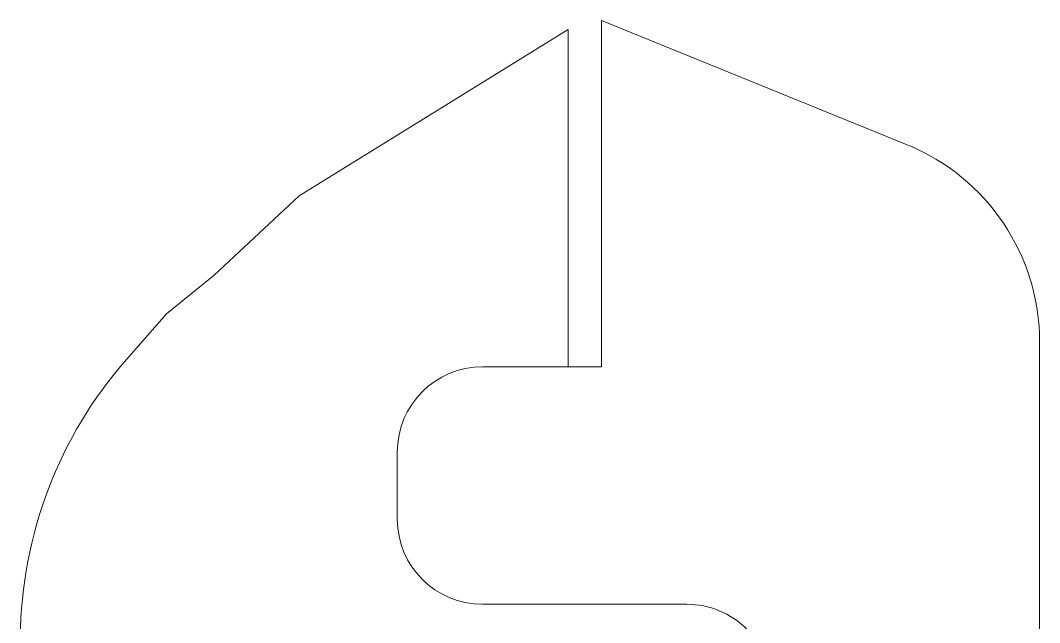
# Model space of a CAD drawing. Header units: millimetres. Extents: x 570 to 650.8, y -8.3 to 42.9.
# Drawn here: x 605.33 to 612.26, y 34.25 to 38.34 of the extents above; entities that cross this region are included whole.
import ezdxf

# ---------------------------------------------------------------- set-up
doc = ezdxf.new("R2010")
doc.units = ezdxf.units.MM
doc.header["$MEASUREMENT"] = 0
doc.layers.add('Layer 1', color=7, linetype='Continuous')

msp = doc.modelspace()

# ---------------------------------------------------------------- linework, layer by layer
at = {"layer": 'Layer 1', "color": 4, "lineweight": 9}
for points in [[(609.28426, 38.33787), (609.28426, 38.33787), (609.28426, 35.98462), (609.28426, 35.98462)], [(609.28426, 38.33787), (609.28426, 38.33787), (609.28426, 35.98462), (609.28426, 35.98462)], [(609.28426, 38.33787), (609.28426, 38.33787), (609.28426, 35.98462), (609.28426, 35.98462)], [(609.28426, 38.33787), (609.28426, 38.33787), (609.28426, 35.98462), (609.28426, 35.98462)], [(609.28426, 38.33787), (609.28426, 38.33787), (609.28426, 35.98462), (609.28426, 35.98462)], [(609.28426, 38.33787), (609.28426, 38.33787), (609.28426, 35.98462), (609.28426, 35.98462)], [(609.28426, 38.33787), (609.28426, 38.33787), (609.28426, 35.98462), (609.28426, 35.98462)], [(609.28426, 38.33787), (609.28426, 38.33787), (609.28426, 35.98462), (609.28426, 35.98462)], [(609.28426, 38.33787), (609.28426, 38.33787), (609.28426, 35.98462), (609.28426, 35.98462)], [(609.28426, 38.33787), (609.28426, 38.33787), (609.28426, 35.98462), (609.28426, 35.98462)], [(609.28426, 38.33787), (609.28426, 38.33787), (609.28426, 35.98462), (609.28426, 35.98462)], [(609.28426, 38.33787), (609.28426, 38.33787), (609.28426, 35.98462), (609.28426, 35.98462)], [(609.28426, 38.33787), (609.28426, 38.33787), (609.28426, 35.98462), (609.28426, 35.98462)], [(609.28426, 38.33787), (609.28426, 38.33787), (609.28426, 35.98462), (609.28426, 35.98462)], [(609.28426, 38.33787), (609.28426, 38.33787), (609.28426, 35.98462), (609.28426, 35.98462)], [(609.28426, 38.33787), (609.28426, 38.33787), (609.28426, 35.98462), (609.28426, 35.98462)], [(609.28426, 38.33787), (609.28426, 38.33787), (609.28426, 35.98462), (609.28426, 35.98462)], [(609.28426, 38.33787), (609.28426, 38.33787), (609.28426, 35.98462), (609.28426, 35.98462)], [(609.28426, 38.33787), (609.28426, 38.33787), (609.28426, 35.98462), (609.28426, 35.98462)], [(609.28426, 38.33787), (609.28426, 38.33787), (609.28426, 35.98462), (609.28426, 35.98462)], [(609.28426, 38.33787), (609.28426, 38.33787), (609.28426, 35.98462), (609.28426, 35.98462)], [(609.28426, 38.33787), (609.28426, 38.33787), (611.36043, 37.49304), (611.36043, 37.49304)], [(609.28426, 38.33787), (609.28426, 38.33787), (611.36043, 37.49304), (611.36043, 37.49304)], [(609.28426, 38.33787), (609.28426, 38.33787), (611.36043, 37.49304), (611.36043, 37.49304)], [(609.28426, 38.33787), (609.28426, 38.33787), (611.36043, 37.49304), (611.36043, 37.49304)], [(609.28426, 38.33787), (609.28426, 38.33787), (611.36043, 37.49304), (611.36043, 37.49304)], [(609.28426, 38.33787), (609.28426, 38.33787), (611.36043, 37.49304), (611.36043, 37.49304)], [(609.28426, 38.33787), (609.28426, 38.33787), (611.36043, 37.49304), (611.36043, 37.49304)], [(609.28426, 38.33787), (609.28426, 38.33787), (611.36043, 37.49304), (611.36043, 37.49304)], [(609.28426, 38.33787), (609.28426, 38.33787), (611.36043, 37.49304), (611.36043, 37.49304)], [(609.28426, 38.33787), (609.28426, 38.33787), (611.36043, 37.49304), (611.36043, 37.49304)], [(609.28426, 38.33787), (609.28426, 38.33787), (611.36043, 37.49304), (611.36043, 37.49304)], [(609.28426, 38.33787), (609.28426, 38.33787), (611.36043, 37.49304), (611.36043, 37.49304)], [(609.28426, 38.33787), (609.28426, 38.33787), (611.36043, 37.49304), (611.36043, 37.49304)], [(609.28426, 38.33787), (609.28426, 38.33787), (611.36043, 37.49304), (611.36043, 37.49304)], [(609.28426, 38.33787), (609.28426, 38.33787), (611.36043, 37.49304), (611.36043, 37.49304)], [(609.28426, 38.33787), (609.28426, 38.33787), (611.36043, 37.49304), (611.36043, 37.49304)], [(609.28426, 38.33787), (609.28426, 38.33787), (611.36043, 37.49304), (611.36043, 37.49304)], [(609.28426, 38.33787), (609.28426, 38.33787), (611.36043, 37.49304), (611.36043, 37.49304)], [(609.28426, 38.33787), (609.28426, 38.33787), (611.36043, 37.49304), (611.36043, 37.49304)], [(609.28426, 38.33787), (609.28426, 38.33787), (611.36043, 37.49304), (611.36043, 37.49304)], [(609.28426, 38.33787), (609.28426, 38.33787), (611.36043, 37.49304), (611.36043, 37.49304)], [(607.22769, 37.14556), (607.22769, 37.14556), (609.05644, 38.27591), (609.05644, 38.27591)], [(607.22769, 37.14556), (607.22769, 37.14556), (609.05644, 38.27591), (609.05644, 38.27591)], [(607.22769, 37.14556), (607.22769, 37.14556), (609.05644, 38.27591), (609.05644, 38.27591)], [(607.22769, 37.14556), (607.22769, 37.14556), (609.05644, 38.27591), (609.05644, 38.27591)], [(607.22769, 37.14556), (607.22769, 37.14556), (609.05644, 38.27591), (609.05644, 38.27591)], [(607.22769, 37.14556), (607.22769, 37.14556), (609.05644, 38.27591), (609.05644, 38.27591)], [(607.22769, 37.14556), (607.22769, 37.14556), (609.05644, 38.27591), (609.05644, 38.27591)], [(607.22769, 37.14556), (607.22769, 37.14556), (609.05644, 38.27591), (609.05644, 38.27591)], [(607.22769, 37.14556), (607.22769, 37.14556), (609.05644, 38.27591), (609.05644, 38.27591)], [(607.22769, 37.14556), (607.22769, 37.14556), (609.05644, 38.27591), (609.05644, 38.27591)], [(607.22769, 37.14556), (607.22769, 37.14556), (609.05644, 38.27591), (609.05644, 38.27591)], [(607.22769, 37.14556), (607.22769, 37.14556), (609.05644, 38.27591), (609.05644, 38.27591)], [(607.22769, 37.14556), (607.22769, 37.14556), (609.05644, 38.27591), (609.05644, 38.27591)], [(607.22769, 37.14556), (607.22769, 37.14556), (609.05644, 38.27591), (609.05644, 38.27591)], [(607.22769, 37.14556), (607.22769, 37.14556), (609.05644, 38.27591), (609.05644, 38.27591)], [(607.22769, 37.14556), (607.22769, 37.14556), (609.05644, 38.27591), (609.05644, 38.27591)], [(607.22769, 37.14556), (607.22769, 37.14556), (609.05644, 38.27591), (609.05644, 38.27591)], [(607.22769, 37.14556), (607.22769, 37.14556), (609.05644, 38.27591), (609.05644, 38.27591)], [(607.22769, 37.14556), (607.22769, 37.14556), (609.05644, 38.27591), (609.05644, 38.27591)], [(607.22769, 37.14556), (607.22769, 37.14556), (609.05644, 38.27591), (609.05644, 38.27591)], [(607.22769, 37.14556), (607.22769, 37.14556), (609.05644, 38.27591), (609.05644, 38.27591)], [(609.05644, 38.27591), (609.05644, 38.27591), (609.05644, 35.98462), (609.05644, 35.98462)], [(609.05644, 38.27591), (609.05644, 38.27591), (609.05644, 35.98462), (609.05644, 35.98462)], [(609.05644, 38.27591), (609.05644, 38.27591), (609.05644, 35.98462), (609.05644, 35.98462)], [(609.05644, 38.27591), (609.05644, 38.27591), (609.05644, 35.98462), (609.05644, 35.98462)], [(609.05644, 38.27591), (609.05644, 38.27591), (609.05644, 35.98462), (609.05644, 35.98462)], [(609.05644, 38.27591), (609.05644, 38.27591), (609.05644, 35.98462), (609.05644, 35.98462)], [(609.05644, 38.27591), (609.05644, 38.27591), (609.05644, 35.98462), (609.05644, 35.98462)], [(609.05644, 38.27591), (609.05644, 38.27591), (609.05644, 35.98462), (609.05644, 35.98462)], [(609.05644, 38.27591), (609.05644, 38.27591), (609.05644, 35.98462), (609.05644, 35.98462)], [(609.05644, 38.27591), (609.05644, 38.27591), (609.05644, 35.98462), (609.05644, 35.98462)], [(609.05644, 38.27591), (609.05644, 38.27591), (609.05644, 35.98462), (609.05644, 35.98462)], [(609.05644, 38.27591), (609.05644, 38.27591), (609.05644, 35.98462), (609.05644, 35.98462)], [(609.05644, 38.27591), (609.05644, 38.27591), (609.05644, 35.98462), (609.05644, 35.98462)], [(609.05644, 38.27591), (609.05644, 38.27591), (609.05644, 35.98462), (609.05644, 35.98462)], [(609.05644, 38.27591), (609.05644, 38.27591), (609.05644, 35.98462), (609.05644, 35.98462)], [(609.05644, 38.27591), (609.05644, 38.27591), (609.05644, 35.98462), (609.05644, 35.98462)], [(609.05644, 38.27591), (609.05644, 38.27591), (609.05644, 35.98462), (609.05644, 35.98462)], [(609.05644, 38.27591), (609.05644, 38.27591), (609.05644, 35.98462), (609.05644, 35.98462)], [(609.05644, 38.27591), (609.05644, 38.27591), (609.05644, 35.98462), (609.05644, 35.98462)], [(609.05644, 38.27591), (609.05644, 38.27591), (609.05644, 35.98462), (609.05644, 35.98462)], [(609.05644, 38.27591), (609.05644, 38.27591), (609.05644, 35.98462), (609.05644, 35.98462)], [(612.26178, 36.15319), (612.26178, 36.74159), (611.90542, 37.27137), (611.36042, 37.49309)], [(606.64974, 36.60658), (606.64974, 36.60658), (607.22769, 37.14556), (607.22769, 37.14556)], [(606.64974, 36.60658), (606.64974, 36.60658), (607.22769, 37.14556), (607.22769, 37.14556)], [(606.64974, 36.60658), (606.64974, 36.60658), (607.22769, 37.14556), (607.22769, 37.14556)], [(606.64974, 36.60658), (606.64974, 36.60658), (607.22769, 37.14556), (607.22769, 37.14556)], [(606.64974, 36.60658), (606.64974, 36.60658), (607.22769, 37.14556), (607.22769, 37.14556)], [(606.64974, 36.60658), (606.64974, 36.60658), (607.22769, 37.14556), (607.22769, 37.14556)], [(606.64974, 36.60658), (606.64974, 36.60658), (607.22769, 37.14556), (607.22769, 37.14556)], [(606.64974, 36.60658), (606.64974, 36.60658), (607.22769, 37.14556), (607.22769, 37.14556)], [(606.64974, 36.60658), (606.64974, 36.60658), (607.22769, 37.14556), (607.22769, 37.14556)], [(606.64974, 36.60658), (606.64974, 36.60658), (607.22769, 37.14556), (607.22769, 37.14556)], [(606.64974, 36.60658), (606.64974, 36.60658), (607.22769, 37.14556), (607.22769, 37.14556)], [(606.64974, 36.60658), (606.64974, 36.60658), (607.22769, 37.14556), (607.22769, 37.14556)], [(606.64974, 36.60658), (606.64974, 36.60658), (607.22769, 37.14556), (607.22769, 37.14556)], [(606.64974, 36.60658), (606.64974, 36.60658), (607.22769, 37.14556), (607.22769, 37.14556)], [(606.64974, 36.60658), (606.64974, 36.60658), (607.22769, 37.14556), (607.22769, 37.14556)], [(606.64974, 36.60658), (606.64974, 36.60658), (607.22769, 37.14556), (607.22769, 37.14556)], [(606.64974, 36.60658), (606.64974, 36.60658), (607.22769, 37.14556), (607.22769, 37.14556)], [(606.64974, 36.60658), (606.64974, 36.60658), (607.22769, 37.14556), (607.22769, 37.14556)], [(606.64974, 36.60658), (606.64974, 36.60658), (607.22769, 37.14556), (607.22769, 37.14556)], [(606.64974, 36.60658), (606.64974, 36.60658), (607.22769, 37.14556), (607.22769, 37.14556)], [(606.64974, 36.60658), (606.64974, 36.60658), (607.22769, 37.14556), (607.22769, 37.14556)], [(606.32617, 36.34331), (606.32617, 36.34331), (606.64974, 36.60658), (606.64974, 36.60658)], [(606.32617, 36.34331), (606.32617, 36.34331), (606.64974, 36.60658), (606.64974, 36.60658)], [(606.32617, 36.34331), (606.32617, 36.34331), (606.64974, 36.60658), (606.64974, 36.60658)], [(606.32617, 36.34331), (606.32617, 36.34331), (606.64974, 36.60658), (606.64974, 36.60658)], [(606.32617, 36.34331), (606.32617, 36.34331), (606.64974, 36.60658), (606.64974, 36.60658)], [(606.32617, 36.34331), (606.32617, 36.34331), (606.64974, 36.60658), (606.64974, 36.60658)], [(606.32617, 36.34331), (606.32617, 36.34331), (606.64974, 36.60658), (606.64974, 36.60658)], [(606.32617, 36.34331), (606.32617, 36.34331), (606.64974, 36.60658), (606.64974, 36.60658)], [(606.32617, 36.34331), (606.32617, 36.34331), (606.64974, 36.60658), (606.64974, 36.60658)], [(606.32617, 36.34331), (606.32617, 36.34331), (606.64974, 36.60658), (606.64974, 36.60658)], [(606.32617, 36.34331), (606.32617, 36.34331), (606.64974, 36.60658), (606.64974, 36.60658)], [(606.32617, 36.34331), (606.32617, 36.34331), (606.64974, 36.60658), (606.64974, 36.60658)], [(606.32617, 36.34331), (606.32617, 36.34331), (606.64974, 36.60658), (606.64974, 36.60658)], [(606.32617, 36.34331), (606.32617, 36.34331), (606.64974, 36.60658), (606.64974, 36.60658)], [(606.32617, 36.34331), (606.32617, 36.34331), (606.64974, 36.60658), (606.64974, 36.60658)], [(606.32617, 36.34331), (606.32617, 36.34331), (606.64974, 36.60658), (606.64974, 36.60658)], [(606.32617, 36.34331), (606.32617, 36.34331), (606.64974, 36.60658), (606.64974, 36.60658)], [(606.32617, 36.34331), (606.32617, 36.34331), (606.64974, 36.60658), (606.64974, 36.60658)], [(606.32617, 36.34331), (606.32617, 36.34331), (606.64974, 36.60658), (606.64974, 36.60658)], [(606.32617, 36.34331), (606.32617, 36.34331), (606.64974, 36.60658), (606.64974, 36.60658)], [(606.32617, 36.34331), (606.32617, 36.34331), (606.64974, 36.60658), (606.64974, 36.60658)], [(606.05398, 36.03357), (606.05398, 36.03357), (606.32617, 36.34331), (606.32617, 36.34331)], [(606.05398, 36.03357), (606.05398, 36.03357), (606.32617, 36.34331), (606.32617, 36.34331)], [(606.05398, 36.03357), (606.05398, 36.03357), (606.32617, 36.34331), (606.32617, 36.34331)], [(606.05398, 36.03357), (606.05398, 36.03357), (606.32617, 36.34331), (606.32617, 36.34331)], [(606.05398, 36.03357), (606.05398, 36.03357), (606.32617, 36.34331), (606.32617, 36.34331)], [(606.05398, 36.03357), (606.05398, 36.03357), (606.32617, 36.34331), (606.32617, 36.34331)], [(606.05398, 36.03357), (606.05398, 36.03357), (606.32617, 36.34331), (606.32617, 36.34331)], [(606.05398, 36.03357), (606.05398, 36.03357), (606.32617, 36.34331), (606.32617, 36.34331)], [(606.05398, 36.03357), (606.05398, 36.03357), (606.32617, 36.34331), (606.32617, 36.34331)], [(606.05398, 36.03357), (606.05398, 36.03357), (606.32617, 36.34331), (606.32617, 36.34331)], [(606.05398, 36.03357), (606.05398, 36.03357), (606.32617, 36.34331), (606.32617, 36.34331)], [(606.05398, 36.03357), (606.05398, 36.03357), (606.32617, 36.34331), (606.32617, 36.34331)], [(606.05398, 36.03357), (606.05398, 36.03357), (606.32617, 36.34331), (606.32617, 36.34331)], [(606.05398, 36.03357), (606.05398, 36.03357), (606.32617, 36.34331), (606.32617, 36.34331)], [(606.05398, 36.03357), (606.05398, 36.03357), (606.32617, 36.34331), (606.32617, 36.34331)], [(606.05398, 36.03357), (606.05398, 36.03357), (606.32617, 36.34331), (606.32617, 36.34331)], [(606.05398, 36.03357), (606.05398, 36.03357), (606.32617, 36.34331), (606.32617, 36.34331)], [(606.05398, 36.03357), (606.05398, 36.03357), (606.32617, 36.34331), (606.32617, 36.34331)], [(606.05398, 36.03357), (606.05398, 36.03357), (606.32617, 36.34331), (606.32617, 36.34331)], [(606.05398, 36.03357), (606.05398, 36.03357), (606.32617, 36.34331), (606.32617, 36.34331)], [(606.05398, 36.03357), (606.05398, 36.03357), (606.32617, 36.34331), (606.32617, 36.34331)], [(612.26178, 36.15319), (612.26178, 36.15319), (612.26178, 36.01099), (612.26178, 36.01099)], [(612.26178, 36.15319), (612.26178, 36.15319), (612.26178, 36.01099), (612.26178, 36.01099)], [(612.26178, 36.15319), (612.26178, 36.15319), (612.26178, 36.01099), (612.26178, 36.01099)], [(612.26178, 36.15319), (612.26178, 36.15319), (612.26178, 36.01099), (612.26178, 36.01099)], [(612.26178, 36.15319), (612.26178, 36.15319), (612.26178, 36.01099), (612.26178, 36.01099)], [(612.26178, 36.15319), (612.26178, 36.15319), (612.26178, 36.01099), (612.26178, 36.01099)], [(612.26178, 36.15319), (612.26178, 36.15319), (612.26178, 36.01099), (612.26178, 36.01099)], [(612.26178, 36.15319), (612.26178, 36.15319), (612.26178, 36.01099), (612.26178, 36.01099)], [(612.26178, 36.15319), (612.26178, 36.15319), (612.26178, 36.01099), (612.26178, 36.01099)], [(612.26178, 36.15319), (612.26178, 36.15319), (612.26178, 36.01099), (612.26178, 36.01099)], [(612.26178, 36.15319), (612.26178, 36.15319), (612.26178, 36.01099), (612.26178, 36.01099)], [(612.26178, 36.15319), (612.26178, 36.15319), (612.26178, 36.01099), (612.26178, 36.01099)], [(612.26178, 36.15319), (612.26178, 36.15319), (612.26178, 36.01099), (612.26178, 36.01099)], [(612.26178, 36.15319), (612.26178, 36.15319), (612.26178, 36.01099), (612.26178, 36.01099)], [(612.26178, 36.15319), (612.26178, 36.15319), (612.26178, 36.01099), (612.26178, 36.01099)], [(612.26178, 36.15319), (612.26178, 36.15319), (612.26178, 36.01099), (612.26178, 36.01099)], [(612.26178, 36.15319), (612.26178, 36.15319), (612.26178, 36.01099), (612.26178, 36.01099)], [(612.26178, 36.15319), (612.26178, 36.15319), (612.26178, 36.01099), (612.26178, 36.01099)], [(612.26178, 36.15319), (612.26178, 36.15319), (612.26178, 36.01099), (612.26178, 36.01099)], [(612.26178, 36.15319), (612.26178, 36.15319), (612.26178, 36.01099), (612.26178, 36.01099)], [(612.26178, 36.15319), (612.26178, 36.15319), (612.26178, 36.01099), (612.26178, 36.01099)], [(606.05398, 36.03357), (605.59512, 35.51172), (605.33943, 34.84214), (605.33361, 34.14726)], [(608.47423, 35.98462), (608.15469, 35.98457), (607.89562, 35.72554), (607.89562, 35.40601)], [(609.28426, 35.98462), (609.28426, 35.98462), (608.47423, 35.98462), (608.47423, 35.98462)], [(609.28426, 35.98462), (609.28426, 35.98462), (608.47423, 35.98462), (608.47423, 35.98462)], [(609.28426, 35.98462), (609.28426, 35.98462), (608.47423, 35.98462), (608.47423, 35.98462)], [(609.28426, 35.98462), (609.28426, 35.98462), (608.47423, 35.98462), (608.47423, 35.98462)], [(609.28426, 35.98462), (609.28426, 35.98462), (608.47423, 35.98462), (608.47423, 35.98462)], [(609.28426, 35.98462), (609.28426, 35.98462), (608.47423, 35.98462), (608.47423, 35.98462)], [(609.28426, 35.98462), (609.28426, 35.98462), (608.47423, 35.98462), (608.47423, 35.98462)], [(609.28426, 35.98462), (609.28426, 35.98462), (608.47423, 35.98462), (608.47423, 35.98462)], [(609.28426, 35.98462), (609.28426, 35.98462), (608.47423, 35.98462), (608.47423, 35.98462)], [(609.28426, 35.98462), (609.28426, 35.98462), (608.47423, 35.98462), (608.47423, 35.98462)], [(609.28426, 35.98462), (609.28426, 35.98462), (608.47423, 35.98462), (608.47423, 35.98462)], [(609.28426, 35.98462), (609.28426, 35.98462), (608.47423, 35.98462), (608.47423, 35.98462)], [(609.28426, 35.98462), (609.28426, 35.98462), (608.47423, 35.98462), (608.47423, 35.98462)], [(609.28426, 35.98462), (609.28426, 35.98462), (608.47423, 35.98462), (608.47423, 35.98462)], [(609.28426, 35.98462), (609.28426, 35.98462), (608.47423, 35.98462), (608.47423, 35.98462)], [(609.28426, 35.98462), (609.28426, 35.98462), (608.47423, 35.98462), (608.47423, 35.98462)], [(609.28426, 35.98462), (609.28426, 35.98462), (608.47423, 35.98462), (608.47423, 35.98462)], [(609.28426, 35.98462), (609.28426, 35.98462), (608.47423, 35.98462), (608.47423, 35.98462)], [(609.28426, 35.98462), (609.28426, 35.98462), (608.47423, 35.98462), (608.47423, 35.98462)], [(609.28426, 35.98462), (609.28426, 35.98462), (608.47423, 35.98462), (608.47423, 35.98462)], [(609.28426, 35.98462), (609.28426, 35.98462), (608.47423, 35.98462), (608.47423, 35.98462)], [(612.26178, 36.01099), (612.26178, 36.01099), (612.26178, 33.66099), (612.26178, 33.66099)], [(612.26178, 36.01099), (612.26178, 36.01099), (612.26178, 33.66099), (612.26178, 33.66099)], [(612.26178, 36.01099), (612.26178, 36.01099), (612.26178, 33.66099), (612.26178, 33.66099)], [(612.26178, 36.01099), (612.26178, 36.01099), (612.26178, 33.66099), (612.26178, 33.66099)], [(612.26178, 36.01099), (612.26178, 36.01099), (612.26178, 33.66099), (612.26178, 33.66099)], [(612.26178, 36.01099), (612.26178, 36.01099), (612.26178, 33.66099), (612.26178, 33.66099)], [(612.26178, 36.01099), (612.26178, 36.01099), (612.26178, 33.66099), (612.26178, 33.66099)], [(612.26178, 36.01099), (612.26178, 36.01099), (612.26178, 33.66099), (612.26178, 33.66099)], [(612.26178, 36.01099), (612.26178, 36.01099), (612.26178, 33.66099), (612.26178, 33.66099)], [(612.26178, 36.01099), (612.26178, 36.01099), (612.26178, 33.66099), (612.26178, 33.66099)], [(612.26178, 36.01099), (612.26178, 36.01099), (612.26178, 33.66099), (612.26178, 33.66099)], [(612.26178, 36.01099), (612.26178, 36.01099), (612.26178, 33.66099), (612.26178, 33.66099)], [(612.26178, 36.01099), (612.26178, 36.01099), (612.26178, 33.66099), (612.26178, 33.66099)], [(612.26178, 36.01099), (612.26178, 36.01099), (612.26178, 33.66099), (612.26178, 33.66099)], [(612.26178, 36.01099), (612.26178, 36.01099), (612.26178, 33.66099), (612.26178, 33.66099)], [(612.26178, 36.01099), (612.26178, 36.01099), (612.26178, 33.66099), (612.26178, 33.66099)], [(612.26178, 36.01099), (612.26178, 36.01099), (612.26178, 33.66099), (612.26178, 33.66099)], [(612.26178, 36.01099), (612.26178, 36.01099), (612.26178, 33.66099), (612.26178, 33.66099)], [(612.26178, 36.01099), (612.26178, 36.01099), (612.26178, 33.66099), (612.26178, 33.66099)], [(612.26178, 36.01099), (612.26178, 36.01099), (612.26178, 33.66099), (612.26178, 33.66099)], [(612.26178, 36.01099), (612.26178, 36.01099), (612.26178, 33.66099), (612.26178, 33.66099)], [(607.89563, 35.40603), (607.89563, 35.40603), (607.89563, 34.95004), (607.89563, 34.95004)], [(607.89563, 35.40603), (607.89563, 35.40603), (607.89563, 34.95004), (607.89563, 34.95004)], [(607.89563, 35.40603), (607.89563, 35.40603), (607.89563, 34.95004), (607.89563, 34.95004)], [(607.89563, 35.40603), (607.89563, 35.40603), (607.89563, 34.95004), (607.89563, 34.95004)], [(607.89563, 35.40603), (607.89563, 35.40603), (607.89563, 34.95004), (607.89563, 34.95004)], [(607.89563, 35.40603), (607.89563, 35.40603), (607.89563, 34.95004), (607.89563, 34.95004)], [(607.89563, 35.40603), (607.89563, 35.40603), (607.89563, 34.95004), (607.89563, 34.95004)], [(607.89563, 35.40603), (607.89563, 35.40603), (607.89563, 34.95004), (607.89563, 34.95004)], [(607.89563, 35.40603), (607.89563, 35.40603), (607.89563, 34.95004), (607.89563, 34.95004)], [(607.89563, 35.40603), (607.89563, 35.40603), (607.89563, 34.95004), (607.89563, 34.95004)], [(607.89563, 35.40603), (607.89563, 35.40603), (607.89563, 34.95004), (607.89563, 34.95004)], [(607.89563, 35.40603), (607.89563, 35.40603), (607.89563, 34.95004), (607.89563, 34.95004)], [(607.89563, 35.40603), (607.89563, 35.40603), (607.89563, 34.95004), (607.89563, 34.95004)], [(607.89563, 35.40603), (607.89563, 35.40603), (607.89563, 34.95004), (607.89563, 34.95004)], [(607.89563, 35.40603), (607.89563, 35.40603), (607.89563, 34.95004), (607.89563, 34.95004)], [(607.89563, 35.40603), (607.89563, 35.40603), (607.89563, 34.95004), (607.89563, 34.95004)], [(607.89563, 35.40603), (607.89563, 35.40603), (607.89563, 34.95004), (607.89563, 34.95004)], [(607.89563, 35.40603), (607.89563, 35.40603), (607.89563, 34.95004), (607.89563, 34.95004)], [(607.89563, 35.40603), (607.89563, 35.40603), (607.89563, 34.95004), (607.89563, 34.95004)], [(607.89563, 35.40603), (607.89563, 35.40603), (607.89563, 34.95004), (607.89563, 34.95004)], [(607.89563, 35.40603), (607.89563, 35.40603), (607.89563, 34.95004), (607.89563, 34.95004)], [(607.89563, 34.95004), (607.89563, 34.63053), (608.15469, 34.37149), (608.47422, 34.37144)], [(608.47423, 34.37146), (608.47423, 34.37146), (609.05644, 34.37146), (609.05644, 34.37146)], [(608.47423, 34.37146), (608.47423, 34.37146), (609.05644, 34.37146), (609.05644, 34.37146)], [(608.47423, 34.37146), (608.47423, 34.37146), (609.05644, 34.37146), (609.05644, 34.37146)], [(608.47423, 34.37146), (608.47423, 34.37146), (609.05644, 34.37146), (609.05644, 34.37146)], [(608.47423, 34.37146), (608.47423, 34.37146), (609.05644, 34.37146), (609.05644, 34.37146)], [(608.47423, 34.37146), (608.47423, 34.37146), (609.05644, 34.37146), (609.05644, 34.37146)], [(608.47423, 34.37146), (608.47423, 34.37146), (609.05644, 34.37146), (609.05644, 34.37146)], [(608.47423, 34.37146), (608.47423, 34.37146), (609.05644, 34.37146), (609.05644, 34.37146)], [(608.47423, 34.37146), (608.47423, 34.37146), (609.05644, 34.37146), (609.05644, 34.37146)], [(608.47423, 34.37146), (608.47423, 34.37146), (609.05644, 34.37146), (609.05644, 34.37146)], [(608.47423, 34.37146), (608.47423, 34.37146), (609.05644, 34.37146), (609.05644, 34.37146)], [(608.47423, 34.37146), (608.47423, 34.37146), (609.05644, 34.37146), (609.05644, 34.37146)], [(608.47423, 34.37146), (608.47423, 34.37146), (609.05644, 34.37146), (609.05644, 34.37146)], [(608.47423, 34.37146), (608.47423, 34.37146), (609.05644, 34.37146), (609.05644, 34.37146)], [(608.47423, 34.37146), (608.47423, 34.37146), (609.05644, 34.37146), (609.05644, 34.37146)], [(608.47423, 34.37146), (608.47423, 34.37146), (609.05644, 34.37146), (609.05644, 34.37146)], [(608.47423, 34.37146), (608.47423, 34.37146), (609.05644, 34.37146), (609.05644, 34.37146)], [(608.47423, 34.37146), (608.47423, 34.37146), (609.05644, 34.37146), (609.05644, 34.37146)], [(608.47423, 34.37146), (608.47423, 34.37146), (609.05644, 34.37146), (609.05644, 34.37146)], [(608.47423, 34.37146), (608.47423, 34.37146), (609.05644, 34.37146), (609.05644, 34.37146)], [(608.47423, 34.37146), (608.47423, 34.37146), (609.05644, 34.37146), (609.05644, 34.37146)], [(609.05644, 34.37146), (609.05644, 34.37146), (609.28426, 34.37146), (609.28426, 34.37146)], [(609.05644, 34.37146), (609.05644, 34.37146), (609.28426, 34.37146), (609.28426, 34.37146)], [(609.05644, 34.37146), (609.05644, 34.37146), (609.28426, 34.37146), (609.28426, 34.37146)], [(609.05644, 34.37146), (609.05644, 34.37146), (609.28426, 34.37146), (609.28426, 34.37146)], [(609.05644, 34.37146), (609.05644, 34.37146), (609.28426, 34.37146), (609.28426, 34.37146)], [(609.05644, 34.37146), (609.05644, 34.37146), (609.28426, 34.37146), (609.28426, 34.37146)], [(609.05644, 34.37146), (609.05644, 34.37146), (609.28426, 34.37146), (609.28426, 34.37146)], [(609.05644, 34.37146), (609.05644, 34.37146), (609.28426, 34.37146), (609.28426, 34.37146)], [(609.05644, 34.37146), (609.05644, 34.37146), (609.28426, 34.37146), (609.28426, 34.37146)], [(609.05644, 34.37146), (609.05644, 34.37146), (609.28426, 34.37146), (609.28426, 34.37146)], [(609.05644, 34.37146), (609.05644, 34.37146), (609.28426, 34.37146), (609.28426, 34.37146)], [(609.05644, 34.37146), (609.05644, 34.37146), (609.28426, 34.37146), (609.28426, 34.37146)], [(609.05644, 34.37146), (609.05644, 34.37146), (609.28426, 34.37146), (609.28426, 34.37146)], [(609.05644, 34.37146), (609.05644, 34.37146), (609.28426, 34.37146), (609.28426, 34.37146)], [(609.05644, 34.37146), (609.05644, 34.37146), (609.28426, 34.37146), (609.28426, 34.37146)], [(609.05644, 34.37146), (609.05644, 34.37146), (609.28426, 34.37146), (609.28426, 34.37146)], [(609.05644, 34.37146), (609.05644, 34.37146), (609.28426, 34.37146), (609.28426, 34.37146)], [(609.05644, 34.37146), (609.05644, 34.37146), (609.28426, 34.37146), (609.28426, 34.37146)], [(609.05644, 34.37146), (609.05644, 34.37146), (609.28426, 34.37146), (609.28426, 34.37146)], [(609.05644, 34.37146), (609.05644, 34.37146), (609.28426, 34.37146), (609.28426, 34.37146)], [(609.05644, 34.37146), (609.05644, 34.37146), (609.28426, 34.37146), (609.28426, 34.37146)], [(609.28426, 34.37146), (609.28426, 34.37146), (609.86284, 34.37146), (609.86284, 34.37146)], [(609.28426, 34.37146), (609.28426, 34.37146), (609.86284, 34.37146), (609.86284, 34.37146)], [(609.28426, 34.37146), (609.28426, 34.37146), (609.86284, 34.37146), (609.86284, 34.37146)], [(609.28426, 34.37146), (609.28426, 34.37146), (609.86284, 34.37146), (609.86284, 34.37146)], [(609.28426, 34.37146), (609.28426, 34.37146), (609.86284, 34.37146), (609.86284, 34.37146)], [(609.28426, 34.37146), (609.28426, 34.37146), (609.86284, 34.37146), (609.86284, 34.37146)], [(609.28426, 34.37146), (609.28426, 34.37146), (609.86284, 34.37146), (609.86284, 34.37146)], [(609.28426, 34.37146), (609.28426, 34.37146), (609.86284, 34.37146), (609.86284, 34.37146)], [(609.28426, 34.37146), (609.28426, 34.37146), (609.86284, 34.37146), (609.86284, 34.37146)], [(609.28426, 34.37146), (609.28426, 34.37146), (609.86284, 34.37146), (609.86284, 34.37146)], [(609.28426, 34.37146), (609.28426, 34.37146), (609.86284, 34.37146), (609.86284, 34.37146)], [(609.28426, 34.37146), (609.28426, 34.37146), (609.86284, 34.37146), (609.86284, 34.37146)], [(609.28426, 34.37146), (609.28426, 34.37146), (609.86284, 34.37146), (609.86284, 34.37146)], [(609.28426, 34.37146), (609.28426, 34.37146), (609.86284, 34.37146), (609.86284, 34.37146)], [(609.28426, 34.37146), (609.28426, 34.37146), (609.86284, 34.37146), (609.86284, 34.37146)], [(609.28426, 34.37146), (609.28426, 34.37146), (609.86284, 34.37146), (609.86284, 34.37146)], [(609.28426, 34.37146), (609.28426, 34.37146), (609.86284, 34.37146), (609.86284, 34.37146)], [(609.28426, 34.37146), (609.28426, 34.37146), (609.86284, 34.37146), (609.86284, 34.37146)], [(609.28426, 34.37146), (609.28426, 34.37146), (609.86284, 34.37146), (609.86284, 34.37146)], [(609.28426, 34.37146), (609.28426, 34.37146), (609.86284, 34.37146), (609.86284, 34.37146)], [(609.28426, 34.37146), (609.28426, 34.37146), (609.86284, 34.37146), (609.86284, 34.37146)]]:
    msp.add_open_spline(points, degree=3, dxfattribs=at)
msp.add_open_spline([(610.44144, 33.79286), (610.44144, 33.94632), (610.38049, 34.09351), (610.27202, 34.20198), (610.27202, 34.20198), (610.16346, 34.31051), (610.01629, 34.37149), (609.86284, 34.37144)], degree=3, knots=[0, 0, 0, 0, 0.5, 0.5, 0.5, 0.5, 1, 1, 1, 1], dxfattribs=at)

doc.saveas('drawing.dxf')
